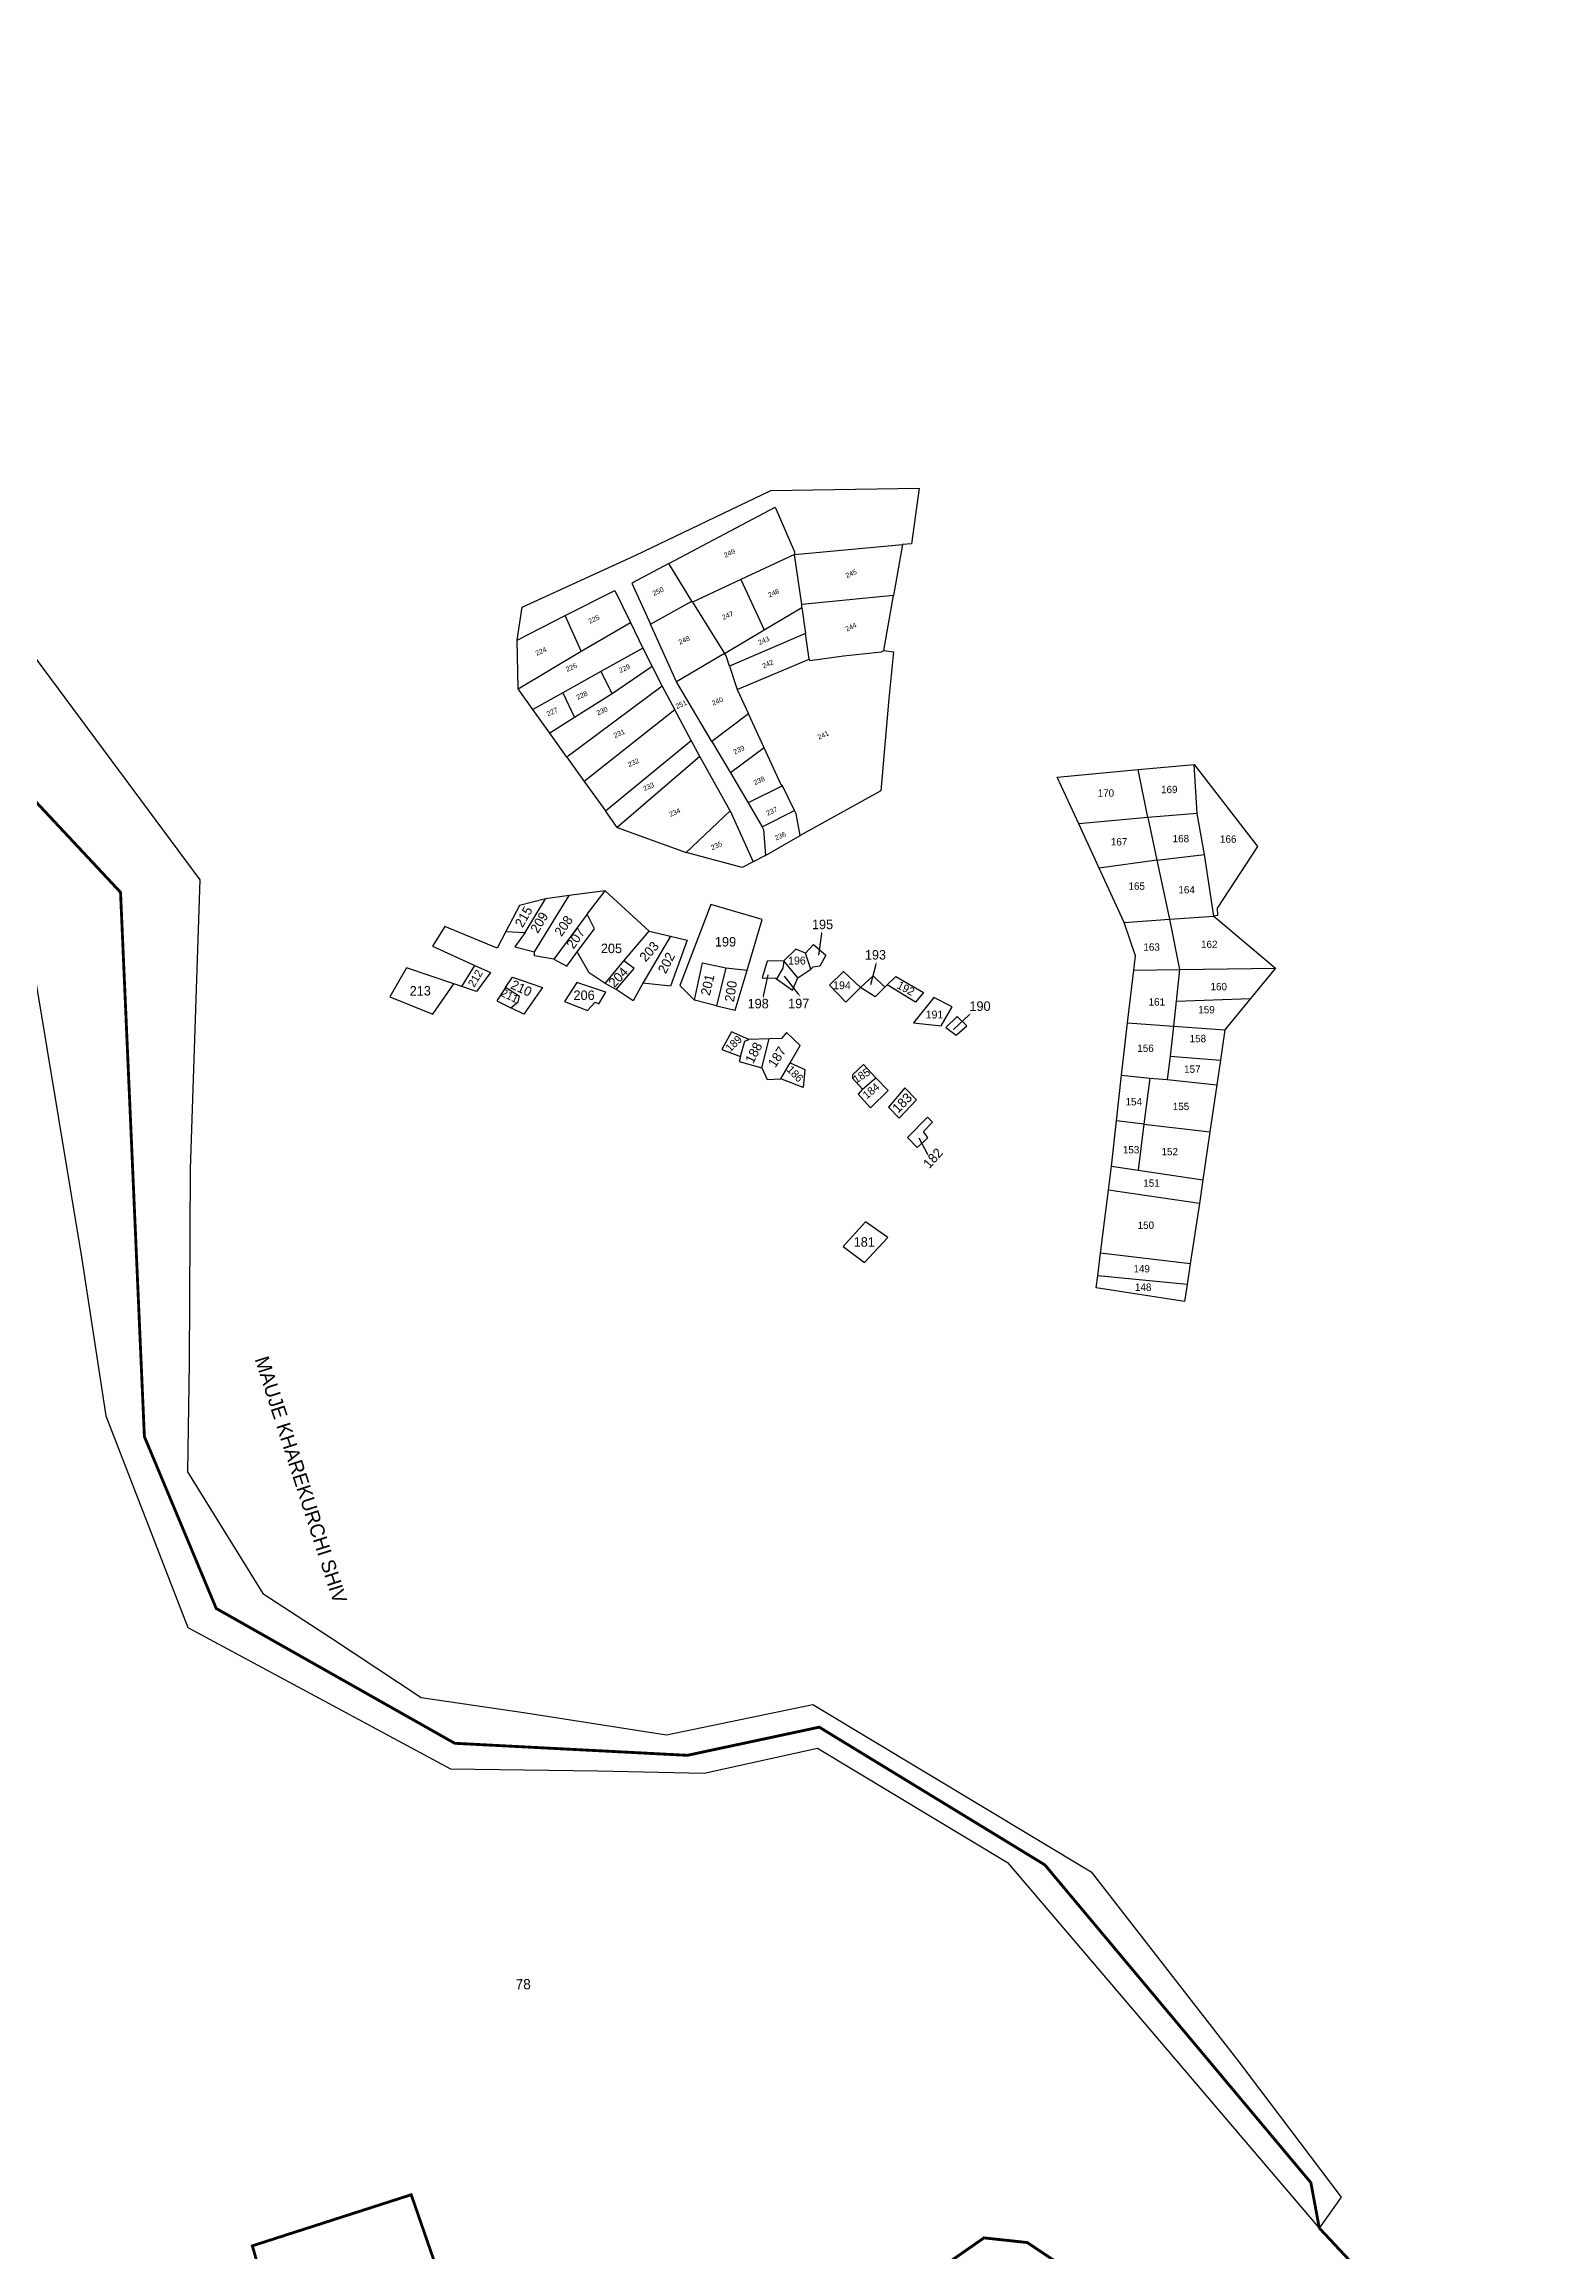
# Model space of a CAD drawing. Header units: metres. Extents: x 258890 to 261921, y 2180042 to 2183072.
# Drawn here: x 260556 to 261921, y 2181072 to 2183072 of the extents above; entities that cross this region are included whole.
import ezdxf

# ---------------------------------------------------------------- set-up
doc = ezdxf.new("R2010")
doc.units = ezdxf.units.M
doc.linetypes.add('DASHDOT', pattern=[1, 0.5, -0.25, 0, -0.25])
for name, color, linetype in [('POLY_PARCEL', 6, 'Continuous'), ('POLY_WATER', 4, 'Continuous'), ('TEXT_MAPOUT', 7, 'Continuous'), ('TEXT_PARCEL', 7, 'Continuous'), ('V_BOUND_LINE', 7, 'Continuous'), ('V_BOUND_STREAM_LINE', 7, 'DASHDOT')]:
    doc.layers.add(name, color=color, linetype=linetype)
doc.styles.add('TEXT_MAP', font='', dxfattribs={"height": 1.8})
doc.styles.get('TEXT_MAP').set_extended_font_data('Kruti Dev 050')

msp = doc.modelspace()

# ---------------------------------------------------------------- linework, layer by layer
for points in [[(261259.9, 2182266), (261257.2, 2182246.5)], [(261309, 2182238.1), (261304.4, 2182219.6)], [(261207.4, 2182209.4), (261211.5, 2182228.7)], [(261239.3, 2182210.7), (261226.5, 2182227.4)], [(261393.7, 2182192.3), (261379.6, 2182179.2)], [(261356.1, 2182065.9), (261348.3, 2182080.7)]]:
    msp.add_lwpolyline(points)
for points in [[(261259.5, 2182266.1), (261260.2, 2182268.5), (261260.3, 2182265.9)], [(261308.6, 2182238.2), (261309.6, 2182240.6), (261309.4, 2182238)], [(261207.8, 2182209.3), (261206.9, 2182207), (261207, 2182209.5)], [(261239.7, 2182211), (261240.9, 2182208.7), (261239, 2182210.4)], [(261393.4, 2182192.6), (261395.5, 2182194), (261394, 2182192)], [(261356.5, 2182066.1), (261357.3, 2182063.7), (261355.8, 2182065.7)]]:
    msp.add_solid(points)
at = {"layer": 'POLY_PARCEL'}
for p, q in [((261091.9, 2182608.8), (261214.1, 2182667.3)), ((261214.1, 2182667.3), (261348.4, 2182669.6)), ((261348.4, 2182669.6), (261341.4, 2182619)), ((261121.5, 2182601.2), (261218, 2182652.3)), ((261218, 2182652.3), (261235.6, 2182611.7)), ((261235.5, 2182609.3), (261333.3, 2182618.3)), ((261333.3, 2182618.3), (261325.2, 2182572.1)), ((261341.4, 2182619), (261333.3, 2182618.3)), ((260988.9, 2182561.8), (261091.9, 2182608.8)), ((261121.5, 2182601.2), (261088, 2182583.5)), ((261142.4, 2182567.2), (261121.5, 2182601.2)), ((261235.5, 2182609.3), (261187, 2182586.8)), ((261235.6, 2182611.7), (261235.5, 2182609.3)), ((261242, 2182564.1), (261235.5, 2182609.3)), ((261027.7, 2182554), (261072.6, 2182576.9)), ((261072.6, 2182576.9), (261086.8, 2182547.7)), ((261088, 2182583.5), (261105, 2182546.4)), ((261187, 2182586.8), (261143.2, 2182566.1)), ((261187, 2182586.8), (261208, 2182541.2)), ((260984.4, 2182531.9), (260988.9, 2182561.8)), ((261105, 2182546.4), (261142.4, 2182567.2)), ((261143.2, 2182566.1), (261142.4, 2182567.2)), ((261143.2, 2182566.1), (261172.2, 2182519.8)), ((261208, 2182541.2), (261242.2, 2182561.5)), ((261325.2, 2182572.1), (261242, 2182564.1)), ((261242.2, 2182561.5), (261242, 2182564.1)), ((261242.2, 2182561.5), (261245.5, 2182537.8)), ((261316.5, 2182522.4), (261325.2, 2182572.1)), ((260984.4, 2182531.9), (261027.7, 2182554)), ((261042.2, 2182521.9), (261027.7, 2182554)), ((261042.2, 2182521.9), (261086.8, 2182547.7)), ((261086.8, 2182547.7), (261098.1, 2182524.5)), ((261128.6, 2182494.1), (261105, 2182546.4)), ((261172.2, 2182519.8), (261208, 2182541.2)), ((261245.5, 2182537.8), (261176.5, 2182508.3)), ((261248.9, 2182514.5), (261245.5, 2182537.8)), ((260985.1, 2182487.6), (260984.4, 2182531.9)), ((260985.1, 2182487.6), (261042.2, 2182521.9)), ((261098.1, 2182524.5), (261060, 2182503.3)), ((261098.1, 2182524.5), (261106.6, 2182507.9)), ((261172.2, 2182519.8), (261128.6, 2182494.1)), ((261173.5, 2182517.7), (261172.2, 2182519.8)), ((261176.5, 2182508.3), (261173.5, 2182517.7)), ((261249.4, 2182513.5), (261279.8, 2182517.7)), ((261279.8, 2182517.7), (261314.4, 2182521.3)), ((261314.4, 2182521.3), (261316.5, 2182522.4)), ((261316.5, 2182522.4), (261325, 2182521.1)), ((261325, 2182521.1), (261320.8, 2182478.9)), ((261060, 2182503.3), (261025.5, 2182484.1)), ((261060, 2182503.3), (261070.3, 2182483.3)), ((261106.6, 2182507.9), (261070.3, 2182483.3)), ((261106.6, 2182507.9), (261115.6, 2182490)), ((261176.5, 2182508.3), (261183.4, 2182487.2)), ((261183.4, 2182487.2), (261248.9, 2182514.5)), ((261248.9, 2182514.5), (261249.4, 2182513.5)), ((260998.4, 2182469.1), (260985.1, 2182487.6)), ((261025.5, 2182484.1), (260998.4, 2182469.1)), ((261025.5, 2182484.1), (261036.3, 2182461.6)), ((261115.6, 2182490), (261029.4, 2182425.8)), ((261070.3, 2182483.3), (261036.3, 2182461.6)), ((261115.6, 2182490), (261127, 2182468.8)), ((261160.7, 2182439.9), (261128.6, 2182494.1)), ((261183.4, 2182487.2), (261193.9, 2182465.1)), ((261320.8, 2182478.9), (261313.7, 2182395.4)), ((261014, 2182447.4), (260998.4, 2182469.1)), ((261036.3, 2182461.6), (261014, 2182447.4)), ((261127, 2182468.8), (261045, 2182403.7)), ((261142, 2182440.9), (261127, 2182468.8)), ((261193.9, 2182465.1), (261160.7, 2182439.9)), ((261208, 2182434.4), (261193.9, 2182465.1)), ((261029.4, 2182425.8), (261014, 2182447.4)), ((261064.3, 2182377.2), (261142, 2182440.9)), ((261149.8, 2182426.4), (261142, 2182440.9)), ((261160.7, 2182439.9), (261177.5, 2182411.5)), ((261029.4, 2182425.8), (261045, 2182403.7)), ((261149.8, 2182426.4), (261074.9, 2182362.2)), ((261177.1, 2182377.2), (261149.8, 2182426.4)), ((261208, 2182434.4), (261177.5, 2182411.5)), ((261223.4, 2182400.9), (261208, 2182434.4)), ((261546.9, 2182414.6), (261597.6, 2182419.3)), ((261600.2, 2182374.9), (261597.6, 2182419.3)), ((261597.6, 2182419.3), (261654.7, 2182344.8)), ((261045, 2182403.7), (261064.3, 2182377.2)), ((261177.5, 2182411.5), (261193.5, 2182384.5)), ((261224.7, 2182399.8), (261193.5, 2182384.5)), ((261224.7, 2182399.8), (261223.4, 2182400.9)), ((261235.6, 2182377.4), (261224.7, 2182399.8)), ((261473.4, 2182407.8), (261546.9, 2182414.6)), ((261492.9, 2182365.3), (261473.4, 2182407.8)), ((261555.6, 2182371.3), (261546.9, 2182414.6)), ((261074.9, 2182362.2), (261064.3, 2182377.2)), ((261137.2, 2182339.5), (261177.1, 2182377.2)), ((261177.1, 2182377.2), (261197.9, 2182331)), ((261193.5, 2182384.5), (261206.1, 2182362.7)), ((261206.1, 2182362.7), (261235.6, 2182377.4)), ((261237, 2182374.4), (261235.6, 2182377.4)), ((261313.7, 2182395.4), (261240.5, 2182355)), ((261074.9, 2182362.2), (261137.2, 2182339.5)), ((261206.1, 2182362.7), (261207.3, 2182360.3)), ((261207.3, 2182360.3), (261209.1, 2182336.8)), ((261240.5, 2182355), (261237, 2182374.4)), ((261555.6, 2182371.3), (261492.9, 2182365.3)), ((261511.3, 2182325.3), (261492.9, 2182365.3)), ((261600.2, 2182374.9), (261555.6, 2182371.3)), ((261555.6, 2182371.3), (261563.6, 2182332.4)), ((261606.7, 2182337.5), (261600.2, 2182374.9)), ((261188, 2182325.9), (261137.2, 2182339.5)), ((261209.1, 2182336.8), (261197.9, 2182331)), ((261209.1, 2182336.8), (261240.5, 2182355)), ((261563.6, 2182332.4), (261606.7, 2182337.5)), ((261615.3, 2182281.7), (261606.7, 2182337.5)), ((261654.7, 2182344.8), (261618.3, 2182289.1)), ((261197.9, 2182331), (261188, 2182325.9)), ((261563.6, 2182332.4), (261511.3, 2182325.3)), ((261534.2, 2182276.2), (261511.3, 2182325.3)), ((261563.6, 2182332.4), (261575, 2182279)), ((261010, 2182297.6), (260986.5, 2182291.4)), ((260991.4, 2182266.9), (261010, 2182297.6)), ((260999.9, 2182249.6), (261031.4, 2182300.4)), ((261031.4, 2182300.4), (261010, 2182297.6)), ((261064.1, 2182304.6), (261031.4, 2182300.4)), ((261047.8, 2182283.5), (261064.1, 2182304.6)), ((261064.1, 2182304.6), (261103.9, 2182268.3)), ((260986.5, 2182291.4), (260974.1, 2182267.9)), ((261047.8, 2182283.5), (261017.5, 2182242.8)), ((261054.3, 2182270.2), (261047.8, 2182283.5)), ((261159.8, 2182292.4), (261131.6, 2182218.9)), ((261206.3, 2182278.8), (261159.8, 2182292.4)), ((261192.5, 2182232.8), (261206.3, 2182278.8)), ((261534.2, 2182276.2), (261575, 2182279)), ((261575, 2182279), (261615.3, 2182281.7)), ((261575, 2182279), (261584.2, 2182233.5)), ((261618.5, 2182282.5), (261615.3, 2182281.7)), ((261615.3, 2182281.7), (261671.1, 2182234.7)), ((261618.3, 2182289.1), (261618.5, 2182282.5)), ((260918.8, 2182272.3), (260907.7, 2182254.6)), ((260966.1, 2182252.8), (260918.8, 2182272.3)), ((260974.1, 2182267.9), (260966.1, 2182252.8)), ((260974.1, 2182267.9), (260991.4, 2182266.9)), ((260991.4, 2182266.9), (260982.2, 2182253.9)), ((261038.7, 2182249.6), (261054.3, 2182270.2)), ((261080.8, 2182241.4), (261103.9, 2182268.3)), ((261123.1, 2182263.8), (261098.1, 2182221.1)), ((261103.9, 2182268.3), (261123.1, 2182263.8)), ((261123.1, 2182263.8), (261138.3, 2182260.1)), ((261138.3, 2182260.1), (261123.3, 2182218.5)), ((261544.2, 2182245.9), (261534.2, 2182276.2)), ((260907.7, 2182254.6), (260946, 2182237.2)), ((260934, 2182218.1), (260946, 2182237.2)), ((260946, 2182237.2), (260960.1, 2182230.8)), ((260982.2, 2182253.9), (260999.9, 2182249.6)), ((261000.1, 2182245.8), (260999.9, 2182249.6)), ((261017.5, 2182242.8), (261000.1, 2182245.8)), ((261017.5, 2182242.8), (261029.2, 2182236.4)), ((261029.2, 2182236.4), (261038.7, 2182249.6)), ((261049.4, 2182230.5), (261038.7, 2182249.6)), ((261063.9, 2182220.9), (261080.8, 2182241.4)), ((261090.1, 2182234.4), (261080.8, 2182241.4)), ((261144.8, 2182205.7), (261152, 2182239.5)), ((261152, 2182239.5), (261173.4, 2182235)), ((261210.8, 2182240.9), (261206.2, 2182225.8)), ((261225.8, 2182241.2), (261210.8, 2182240.9)), ((261225.8, 2182241.2), (261225, 2182234.7)), ((261236.7, 2182252), (261225.8, 2182241.2)), ((261238.4, 2182225.9), (261225.8, 2182241.2)), ((261245.3, 2182248.2), (261236.7, 2182252)), ((261245.3, 2182248.2), (261252.8, 2182256)), ((261250.3, 2182233.8), (261245.3, 2182248.2)), ((261258.5, 2182236.4), (261252, 2182235.5)), ((261252.8, 2182256), (261264, 2182246.6)), ((261264, 2182246.6), (261258.5, 2182236.4)), ((261542.9, 2182233), (261544.2, 2182245.9)), ((260883.9, 2182235), (260869, 2182208.8)), ((260927, 2182220.5), (260883.9, 2182235)), ((260908, 2182192.9), (260927, 2182220.5)), ((260934, 2182218.1), (260927, 2182220.5)), ((260947.4, 2182213.6), (260934, 2182218.1)), ((260960.1, 2182230.8), (260947.4, 2182213.6)), ((260973.8, 2182217.1), (260965.8, 2182205.2)), ((260973.8, 2182217.1), (260980.1, 2182226.5)), ((260986.4, 2182208.9), (260973.8, 2182217.1)), ((260980.1, 2182226.5), (261007.2, 2182217.2)), ((261007.2, 2182217.2), (260990.3, 2182192.9)), ((261038.2, 2182221.6), (261027.1, 2182204.4)), ((261064.5, 2182212.9), (261038.2, 2182221.6)), ((261063.9, 2182220.9), (261049.4, 2182230.5)), ((261073.8, 2182215.3), (261063.9, 2182220.9)), ((261073.8, 2182215.3), (261090.1, 2182234.4)), ((261098.1, 2182221.1), (261089.2, 2182205.2)), ((261123.3, 2182218.5), (261098.1, 2182221.1)), ((261131.6, 2182218.9), (261144.8, 2182205.7)), ((261173.4, 2182235), (261164.7, 2182200.7)), ((261173.4, 2182235), (261192.5, 2182232.8)), ((261181.7, 2182196.6), (261192.5, 2182232.8)), ((261206.2, 2182225.8), (261218.2, 2182225.7)), ((261218.2, 2182225.7), (261219.2, 2182225)), ((261225, 2182234.7), (261219.2, 2182225)), ((261219.2, 2182225), (261233.6, 2182214.9)), ((261233.6, 2182214.9), (261238.4, 2182225.9)), ((261238.4, 2182225.9), (261250.3, 2182233.8)), ((261252, 2182235.5), (261250.3, 2182233.8)), ((261267.1, 2182219.2), (261279.9, 2182231.8)), ((261281.9, 2182204), (261267.1, 2182219.2)), ((261279.9, 2182231.8), (261295.2, 2182217.1)), ((261295.2, 2182217.1), (261281.9, 2182204)), ((261295.2, 2182217.1), (261306.7, 2182227.7)), ((261308.4, 2182208.7), (261295.2, 2182217.1)), ((261306.7, 2182227.7), (261317.3, 2182217.6)), ((261317.3, 2182217.6), (261308.4, 2182208.7)), ((261319.4, 2182219.7), (261317.3, 2182217.6)), ((261319.4, 2182219.7), (261327.2, 2182227.2)), ((261345, 2182204), (261319.4, 2182219.7)), ((261327.2, 2182227.2), (261352.2, 2182212.5)), ((261537, 2182185.3), (261542.9, 2182233)), ((261542.9, 2182233), (261584.2, 2182233.5)), ((261584.2, 2182233.5), (261581.2, 2182204.7)), ((261584.2, 2182233.5), (261671.1, 2182234.7)), ((261671.1, 2182234.7), (261648.5, 2182207.1)), ((260869, 2182208.8), (260908, 2182192.9)), ((260965.8, 2182205.2), (260978.5, 2182198.9)), ((260978.5, 2182198.9), (260985.3, 2182204.1)), ((260990.3, 2182192.9), (260978.5, 2182198.9)), ((260985.3, 2182204.1), (260986.4, 2182208.9)), ((261027.1, 2182204.4), (261048.1, 2182196.2)), ((261048.1, 2182196.2), (261054.8, 2182203.8)), ((261054.8, 2182203.8), (261058.2, 2182202.4)), ((261058.2, 2182202.4), (261064.5, 2182212.9)), ((261089.2, 2182205.2), (261073.8, 2182215.3)), ((261164.7, 2182200.7), (261144.8, 2182205.7)), ((261164.7, 2182200.7), (261181.7, 2182196.6)), ((261361.6, 2182208.2), (261343.4, 2182185.2)), ((261352.2, 2182212.5), (261345, 2182204)), ((261378.3, 2182199.8), (261361.6, 2182208.2)), ((261368.4, 2182182.4), (261378.3, 2182199.8)), ((261581.2, 2182204.7), (261578.8, 2182182.2)), ((261581.2, 2182204.7), (261648.5, 2182207.1)), ((261648.5, 2182207.1), (261625.2, 2182178.7)), ((261178.4, 2182176.9), (261169.5, 2182161.1)), ((261194.1, 2182170.2), (261178.4, 2182176.9)), ((261343.4, 2182185.2), (261368.4, 2182182.4)), ((261382.7, 2182190.9), (261372.6, 2182181)), ((261372.6, 2182181), (261382, 2182174)), ((261382, 2182174), (261391.6, 2182182.4)), ((261391.6, 2182182.4), (261382.7, 2182190.9)), ((261531.7, 2182137.8), (261537, 2182185.3)), ((261537, 2182185.3), (261578.8, 2182182.2)), ((261578.8, 2182182.2), (261575.6, 2182155.1)), ((261578.8, 2182182.2), (261625.2, 2182178.7)), ((261625.2, 2182178.7), (261621.2, 2182151.5)), ((261169.5, 2182161.1), (261186.7, 2182154.8)), ((261186.7, 2182154.8), (261190.6, 2182168.7)), ((261190.6, 2182168.7), (261194.1, 2182170.2)), ((261212.5, 2182170.8), (261194.1, 2182170.2)), ((261206, 2182144.4), (261212.5, 2182170.8)), ((261223.6, 2182171.1), (261212.5, 2182170.8)), ((261228.2, 2182176.3), (261223.6, 2182171.1)), ((261240.7, 2182164.7), (261228.2, 2182176.3)), ((261231.5, 2182148.8), (261240.7, 2182164.7)), ((261186.7, 2182154.8), (261185.4, 2182150.1)), ((261185.4, 2182150.1), (261206, 2182144.4)), ((261206, 2182144.4), (261210.7, 2182133.7)), ((261223.2, 2182134.5), (261231.5, 2182148.8)), ((261231.5, 2182148.8), (261244.8, 2182142.8)), ((261244.8, 2182142.8), (261243.3, 2182126.6)), ((261298.1, 2182147.4), (261288, 2182138)), ((261288, 2182138), (261288, 2182135)), ((261309.1, 2182135.4), (261298.1, 2182147.4)), ((261527.1, 2182096.3), (261531.7, 2182137.8)), ((261531.7, 2182137.8), (261557.4, 2182135.2)), ((261575.6, 2182155.1), (261573, 2182133.7)), ((261575.6, 2182155.1), (261621.2, 2182151.5)), ((261621.2, 2182151.5), (261617.9, 2182129.1)), ((261210.7, 2182133.7), (261223.2, 2182134.5)), ((261243.3, 2182126.6), (261223.2, 2182134.5)), ((261288, 2182135), (261297.1, 2182125.1)), ((261297.1, 2182125.1), (261293.2, 2182120.5)), ((261293.2, 2182120.5), (261304.4, 2182108.3)), ((261297.1, 2182125.1), (261309.1, 2182135.4)), ((261304.4, 2182108.3), (261320.3, 2182124)), ((261320.3, 2182124), (261309.1, 2182135.4)), ((261335.3, 2182126.3), (261320.6, 2182108.7)), ((261346.1, 2182115.3), (261335.3, 2182126.3)), ((261557.4, 2182135.2), (261552, 2182093.5)), ((261557.4, 2182135.2), (261573, 2182133.7)), ((261573, 2182133.7), (261617.9, 2182129.1)), ((261617.9, 2182129.1), (261611.6, 2182086.3)), ((261320.6, 2182108.7), (261330.4, 2182098.7)), ((261330.4, 2182098.7), (261346.1, 2182115.3)), ((261356, 2182099.6), (261337.9, 2182081.3)), ((261360.4, 2182095.2), (261356, 2182099.6)), ((261337.9, 2182081.3), (261346.6, 2182072.4)), ((261346.6, 2182072.4), (261356.2, 2182080.9)), ((261352.2, 2182086.7), (261360.4, 2182095.2)), ((261356.2, 2182080.9), (261352.2, 2182086.7)), ((261522.6, 2182055.2), (261527.1, 2182096.3)), ((261552, 2182093.5), (261527.1, 2182096.3)), ((261552, 2182093.5), (261546.9, 2182051.6)), ((261552, 2182093.5), (261611.6, 2182086.3)), ((261611.6, 2182086.3), (261605.4, 2182042.9)), ((261519.9, 2182033.6), (261522.6, 2182055.2)), ((261522.6, 2182055.2), (261546.9, 2182051.6)), ((261546.9, 2182051.6), (261605.4, 2182042.9)), ((261605.4, 2182042.9), (261602.4, 2182021.5)), ((261512.7, 2181976.6), (261519.9, 2182033.6)), ((261602.4, 2182021.5), (261519.9, 2182033.6)), ((261602.4, 2182021.5), (261594, 2181967)), ((261299.9, 2182005), (261279.7, 2181982.7)), ((261319.9, 2181990.7), (261299.9, 2182005)), ((261279.7, 2181982.7), (261298.9, 2181968.2)), ((261298.9, 2181968.2), (261319.9, 2181990.7)), ((261510.1, 2181956.1), (261512.7, 2181976.6)), ((261594, 2181967), (261512.7, 2181976.6)), ((261594, 2181967), (261591.1, 2181948.1)), ((261508.7, 2181945.1), (261510.1, 2181956.1)), ((261588.8, 2181932.8), (261508.7, 2181945.1)), ((261591.1, 2181948.1), (261510.1, 2181956.1)), ((261591.1, 2181948.1), (261588.8, 2181932.8))]:
    msp.add_line(p, q, dxfattribs=at)
at = {"layer": 'POLY_WATER'}
for points in [[(259748.5, 2183071.6), (259875.2, 2182961.6), (259996, 2182851.9), (260215.1, 2182750.3), (260359.4, 2182688.6), (260445.2, 2182649.2), (260512.6, 2182562.5), (260630, 2182404.8), (260696.8, 2182314.7), (260688.2, 2182052.9), (260687.1, 2181877.2), (260685.8, 2181778.6), (260753.9, 2181668.2), (260816.2, 2181627.7), (260897.4, 2181574), (260992, 2181560.2), (261119.6, 2181540.2), (261252.2, 2181567.6), (261504.2, 2181416.2), (261637.9, 2181244), (261730.7, 2181121.4), (261710.8, 2181093.5)], [(259874.3, 2182550.7), (260005.5, 2182535.3), (260097.4, 2182523.9), (260183.4, 2182538.7), (260206.7, 2182542.8), (260255.6, 2182550), (260330.2, 2182481.4), (260335.1, 2182475.8), (260372.1, 2182443), (260537.1, 2182289.5), (260589.9, 2181971.2), (260611.6, 2181829.1), (260686.1, 2181637.4), (260923.9, 2181509.6)], [(260923.9, 2181509.6), (261057.3, 2181507.7), (261153.5, 2181505.5), (261256.4, 2181528.2), (261428.4, 2181424.6), (261710.8, 2181093.5)]]:
    msp.add_lwpolyline(points, dxfattribs=at)
at = {"layer": 'V_BOUND_LINE', "const_width": 2.58}
for points in [[(260914.4, 2181048.2), (260888.3, 2181123.7), (260744.4, 2181077.4), (260797.4, 2180893.6)], [(261539.1, 2181018.8), (261446.2, 2181080.4), (261407.1, 2181084.6), (261298, 2181008.7)], [(261710.8, 2181093.5), (261919, 2180871.3)]]:
    msp.add_lwpolyline(points, dxfattribs=at)
at = {"layer": 'V_BOUND_STREAM_LINE', "ltscale": 10, "const_width": 2.58}
msp.add_lwpolyline([(261710.8, 2181093.5), (261703.2, 2181134.6), (261462.2, 2181422.5), (261257.9, 2181547.2), (261138.4, 2181521.7), (260927.7, 2181532.6), (260711.7, 2181654.7), (260646.6, 2181810.4), (260625, 2182303.4), (260340.6, 2182607.6), (260087.2, 2182642.4), (259699.4, 2182945.6)], dxfattribs=at)

# ---------------------------------------------------------------- texts
at = {"layer": 'TEXT_MAPOUT'}
msp.add_text('MAUJE KHAREKURCHI SHIV', height=12.887, rotation=287.8917, dxfattribs=at).set_placement((260746.4, 2181880.6))
at = {"layer": 'TEXT_PARCEL', "style": 'TEXT_MAP'}
for s, height, rotation, p in [('249', 4.51, 24.3142, (261172.8, 2182606.4)), ('250', 4.51, 24.3142, (261108.1, 2182571.8)), ('246', 4.51, 24.3142, (261212.8, 2182570.3)), ('245', 4.51, 24.3142, (261282.9, 2182587.9)), ('247', 4.51, 24.3142, (261171.1, 2182550)), ('225', 4.51, 24.3142, (261050, 2182546.5)), ('244', 4.51, 24.3142, (261282.8, 2182539.5)), ('224', 4.51, 24.3142, (261002, 2182517.5)), ('248', 4.51, 24.3142, (261131.7, 2182527.6)), ('243', 4.51, 24.3142, (261203.8, 2182527.2)), ('226', 4.51, 24.3142, (261029.6, 2182503)), ('229', 4.51, 24.3142, (261077.7, 2182502)), ('242', 4.51, 24.3142, (261207.5, 2182506)), ('228', 4.51, 24.3142, (261039.1, 2182477.7)), ('251', 4.51, 24.3142, (261129, 2182469.4)), ('240', 4.51, 24.3142, (261161.9, 2182472.3)), ('227', 4.51, 24.3142, (261012.2, 2182462.7)), ('230', 4.51, 24.3142, (261057.4, 2182463.5)), ('231', 4.51, 24.3142, (261072.9, 2182443.1)), ('241', 4.51, 24.3142, (261257.6, 2182441.6)), ('232', 4.51, 24.3142, (261085.8, 2182416.7)), ('239', 4.51, 24.3142, (261181.3, 2182428.3)), ('233', 4.51, 24.3142, (261099.5, 2182394.9)), ('238', 4.51, 24.3142, (261199.6, 2182400.4)), ('234', 4.51, 24.3142, (261123.2, 2182371.6)), ('237', 4.51, 24.3142, (261211.1, 2182372.7)), ('236', 4.51, 24.3142, (261218.8, 2182350.2)), ('235', 4.51, 24.3142, (261161, 2182341.5)), ('215', 8.59, 60.2869, (260989.1, 2182270.8)), ('209', 8.59, 59.1929, (261003, 2182265.7)), ('208', 8.59, 55.5044, (261024.4, 2182262.7)), ('207', 8.59, 55.358, (261035.3, 2182251.4)), ('203', 8.59, 48.0498, (261100.6, 2182239.8)), ('202', 8.59, 63.2109, (261118.9, 2182229)), ('212', 7.15, 59.0885, (260945.3, 2182216.8)), ('210', 8.59, 335.0481, (260977.6, 2182216.7)), ('204', 8.59, 46.8774, (261072.4, 2182216.6)), ('201', 8.59, 76.8953, (261158.7, 2182209.3)), ('200', 8.59, 81.4031, (261180.6, 2182203.6)), ('192', 7.15, 331.4382, (261327.6, 2182217)), ('211', 7.15, 334.1674, (260968.8, 2182209.9)), ('189', 7.15, 43.609, (261177.1, 2182158.3)), ('188', 8.59, 62.9262, (261198, 2182147.6)), ('187', 8.59, 57.4531, (261218.1, 2182143.9)), ('186', 7.15, 314.2753, (261227.9, 2182142.2)), ('185', 7.15, 32.1406, (261291.3, 2182130.1)), ('184', 7.15, 39.4221, (261300.9, 2182115.7)), ('183', 8.59, 45.2778, (261329.3, 2182102.9)), ('182', 8.59, 47.9861, (261357.6, 2182052.6)), ('78', 9.28, 1.0227, (260982.9, 2181309.6))]:
    msp.add_text(s, height=height, rotation=rotation, dxfattribs=at).set_placement(p)
for s, height, p in [('170', 6.67, (261510.1, 2182390)), ('169', 6.67, (261567.5, 2182393.2)), ('167', 6.67, (261522, 2182345.8)), ('168', 6.67, (261578, 2182348.7)), ('166', 6.67, (261620.9, 2182348.3)), ('165', 6.67, (261538, 2182305.7)), ('164', 6.67, (261583.2, 2182302.4)), ('195', 8.59, (261251.3, 2182270)), ('205', 8.59, (261060.1, 2182248.3)), ('199', 8.59, (261163.4, 2182254.3)), ('163', 6.67, (261551.5, 2182250.5)), ('162', 6.67, (261603.7, 2182252.9)), ('196', 7.15, (261229.7, 2182238)), ('193', 8.59, (261299.2, 2182242.5)), ('213', 8.59, (260886.9, 2182209.9)), ('194', 7.15, (261270.5, 2182215.6)), ('160', 6.67, (261612.3, 2182214.7)), ('206', 8.59, (261035.3, 2182205.9)), ('198', 8.59, (261193, 2182198.3)), ('197', 8.59, (261229.7, 2182198.4)), ('191', 7.15, (261354.3, 2182189.1)), ('190', 8.59, (261393.9, 2182196)), ('161', 6.67, (261556.2, 2182200.8)), ('159', 6.67, (261601.2, 2182193.8)), ('156', 6.67, (261546, 2182158.8)), ('158', 6.67, (261593.4, 2182167.6)), ('157', 6.67, (261588.4, 2182139.9)), ('154', 6.67, (261535.3, 2182110.4)), ('155', 6.67, (261578.1, 2182106.1)), ('153', 6.67, (261532.9, 2182066.9)), ('152', 6.67, (261567.9, 2182065.2)), ('151', 6.67, (261551.4, 2182036.7)), ('150', 6.67, (261546.3, 2181998.5)), ('181', 8.59, (261289.1, 2181982.4)), ('149', 6.67, (261542.5, 2181959.1)), ('148', 6.67, (261543.9, 2181942.4))]:
    msp.add_text(s, height=height, dxfattribs=at).set_placement(p)

doc.saveas('drawing.dxf')
